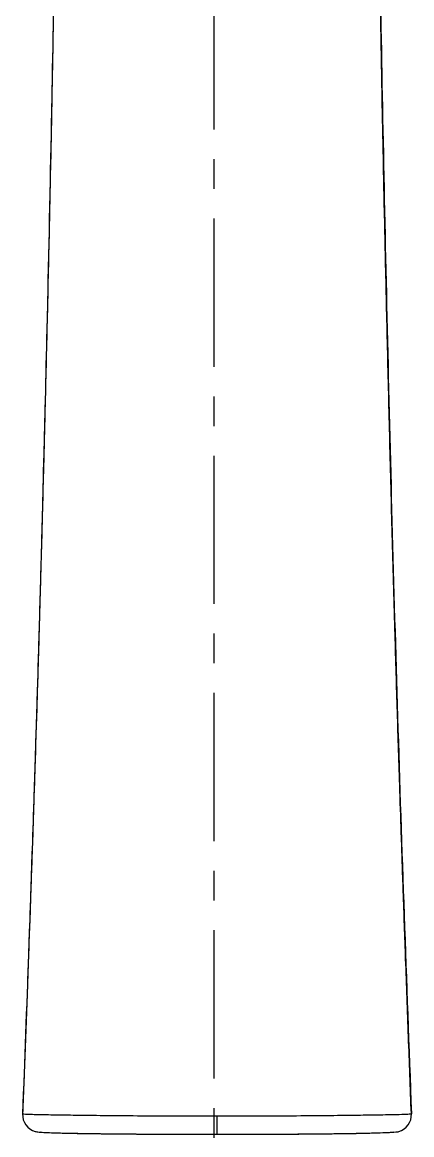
# Model space of a CAD drawing. Extents: x 0 to 1128, y 0 to 827.
# Drawn here: x 429.3 to 462.1, y 387.1 to 480.9 of the extents above; entities that cross this region are included whole.
import ezdxf

# ---------------------------------------------------------------- set-up
doc = ezdxf.new("R2010")
doc.units = 0
doc.header["$LTSCALE"] = 10
doc.header["$MEASUREMENT"] = 0
doc.linetypes.add('CENTER', pattern=[2, 1.25, -0.25, 0.25, -0.25])
doc.layers.add('1', color=7, linetype='CONTINUOUS')

msp = doc.modelspace()

# ---------------------------------------------------------------- linework, layer by layer
at = {"layer": '1', "color": 7, "linetype": 'Continuous', "lineweight": -3}
for p, q in [((429.316, 388.875), (429.31, 388.875)), ((462.118, 388.875), (462.113, 388.875))]:
    msp.add_line(p, q, dxfattribs=at)
for centre, major_axis, ratio, start_param, end_param in [((430.808, 388.817), (0.339, 1.461), 0.998873, 1.760247, 3.078028), ((445.714, 388.624), (0, 1.5), 0.000004, 1.514132, 3.152332), ((460.621, 388.817), (-0.339, 1.461), 0.998873, 3.205157, 4.522938)]:
    msp.add_ellipse(centre, major_axis=major_axis, ratio=ratio, start_param=start_param, end_param=end_param, dxfattribs=at)
for points, knots in [([(432.228, 507.812), (432.218, 506.404), (432.187, 502.439), (432.111, 495.235), (431.96, 484.619), (431.717, 471.096), (431.403, 456.645), (431.116, 444.981), (430.886, 436.181), (430.646, 427.628), (430.294, 416.165), (429.84, 402.874), (429.48, 393.372), (429.31, 388.875)], [0, 0, 0, 0, 0.04114, 0.114398, 0.202128, 0.329324, 0.467621, 0.566225, 0.617062, 0.682316, 0.773565, 0.892831, 1, 1, 1, 1]), ([(432.211, 505.271), (432.203, 504.256), (432.184, 501.987), (432.149, 498.573), (432.109, 495.198), (432.069, 492.116), (432.028, 489.196), (431.984, 486.268), (431.936, 483.311), (431.861, 478.874), (431.751, 472.893), (431.597, 465.309), (431.428, 457.704), (431.248, 450.121), (431.061, 442.687), (430.869, 435.484), (430.712, 429.985), (430.593, 425.951), (430.505, 423.033), (430.397, 419.581), (430.268, 415.582), (430.118, 411.067), (429.946, 406.042), (429.75, 400.516), (429.539, 394.734), (429.39, 390.796), (429.317, 388.875)], [0, 0, 0, 0, 0.029961, 0.066537, 0.09853, 0.12594, 0.153106, 0.17966, 0.206525, 0.2337, 0.299572, 0.365841, 0.432218, 0.495649, 0.558948, 0.619591, 0.675719, 0.695502, 0.719435, 0.747804, 0.780603, 0.817823, 0.85867, 0.903758, 0.953076, 1, 1, 1, 1]), ([(462.111, 388.875), (462.028, 391.048), (461.865, 395.394), (461.638, 401.645), (461.437, 407.356), (461.27, 412.256), (461.135, 416.357), (461.021, 419.902), (460.919, 423.173), (460.821, 426.438), (460.678, 431.284), (460.499, 437.694), (460.292, 445.616), (460.103, 453.364), (459.928, 460.908), (459.773, 468.133), (459.638, 474.972), (459.547, 480.072), (459.485, 483.754), (459.443, 486.39), (459.397, 489.475), (459.348, 493.005), (459.299, 496.931), (459.254, 501.078), (459.229, 503.875), (459.217, 505.261)], [0, 0, 0, 0, 0.053068, 0.106225, 0.152842, 0.1929, 0.226384, 0.253585, 0.280159, 0.307049, 0.334253, 0.400178, 0.466478, 0.532857, 0.596297, 0.659604, 0.720253, 0.776356, 0.796087, 0.819949, 0.848258, 0.881011, 0.91821, 0.95907, 1, 1, 1, 1]), ([(459.219, 505.272), (459.268, 499.12), (459.349, 492.681), (459.61, 476.1), (459.82, 465.725), (460.321, 444.303), (460.605, 433.383), (461.29, 411.226), (461.69, 400.036), (462.118, 388.875)], [0, 0, 0, 0, 0.181839, 0.181839, 0.454559, 0.454559, 0.72728, 0.72728, 1, 1, 1, 1]), ([(429.31, 388.875), (429.376, 388.868), (429.499, 388.855), (429.96, 388.837), (430.729, 388.814), (431.933, 388.797), (433.826, 388.769), (436.092, 388.736), (438.542, 388.725), (440.654, 388.688), (442.319, 388.713), (443.955, 388.706), (445.126, 388.708), (445.714, 388.709)], [0, 0, 0, 0, 0.093015, 0.176086, 0.249241, 0.389891, 0.498789, 0.62386, 0.749001, 0.821378, 0.874389, 0.936919, 1, 1, 1, 1]), ([(445.714, 388.709), (446.301, 388.708), (447.47, 388.706), (449.104, 388.713), (450.767, 388.689), (452.875, 388.725), (455.321, 388.736), (457.585, 388.769), (459.481, 388.797), (460.831, 388.817), (461.798, 388.847), (462.005, 388.865), (462.118, 388.875)], [0, 0, 0, 0, 0.062942, 0.125399, 0.178434, 0.250566, 0.375485, 0.50035, 0.6089, 0.749426, 0.863477, 1, 1, 1, 1]), ([(430.377, 387.38), (430.435, 387.365), (430.646, 387.339), (431.204, 387.304), (431.881, 387.276), (432.586, 387.255), (433.26, 387.239), (433.958, 387.226), (434.817, 387.213), (436.006, 387.197), (437.459, 387.182), (439.151, 387.169), (441.027, 387.159), (443.255, 387.151), (444.856, 387.149), (445.714, 387.149)], [0, 0, 0, 0, 0.10819, 0.202898, 0.283916, 0.35125, 0.404975, 0.449949, 0.506512, 0.57701, 0.661415, 0.734099, 0.814802, 0.903026, 1, 1, 1, 1]), ([(445.714, 387.124), (443.548, 387.124), (441.435, 387.131), (437.738, 387.154), (436.151, 387.17), (432.323, 387.225), (431.007, 387.271), (430.808, 387.317)], [0, 0, 0, 0, 0.25, 0.25, 0.5, 0.5, 1, 1, 1, 1]), ([(445.714, 387.149), (446.453, 387.149), (447.831, 387.151), (449.75, 387.156), (451.376, 387.164), (452.845, 387.173), (454.113, 387.184), (455.179, 387.195), (456.097, 387.206), (457.028, 387.22), (458.041, 387.239), (459.066, 387.265), (460.001, 387.297), (460.732, 387.336), (460.989, 387.364), (461.051, 387.38)], [0, 0, 0, 0, 0.08375, 0.158987, 0.226608, 0.286803, 0.354754, 0.409012, 0.454162, 0.510627, 0.580809, 0.664747, 0.762607, 0.874452, 1, 1, 1, 1]), ([(460.621, 387.317), (460.521, 387.294), (460.145, 387.272), (458.803, 387.228), (457.841, 387.207), (455.299, 387.17), (453.72, 387.154), (449.992, 387.131), (447.881, 387.124), (445.714, 387.124)], [0, 0, 0, 0, 0.25, 0.25, 0.5, 0.5, 0.75, 0.75, 1, 1, 1, 1])]:
    msp.add_open_spline(points, degree=3, knots=knots, dxfattribs=at)
at = {"layer": '1', "color": 1, "linetype": 'CENTER', "lineweight": -3}
msp.add_open_spline([(445.488, 171.853), (445.488, 350.598), (445.488, 506.341)], degree=1, knots=[0.019048, 0.019048, 0.1041667, 1, 1], dxfattribs=at)

doc.saveas('drawing.dxf')
